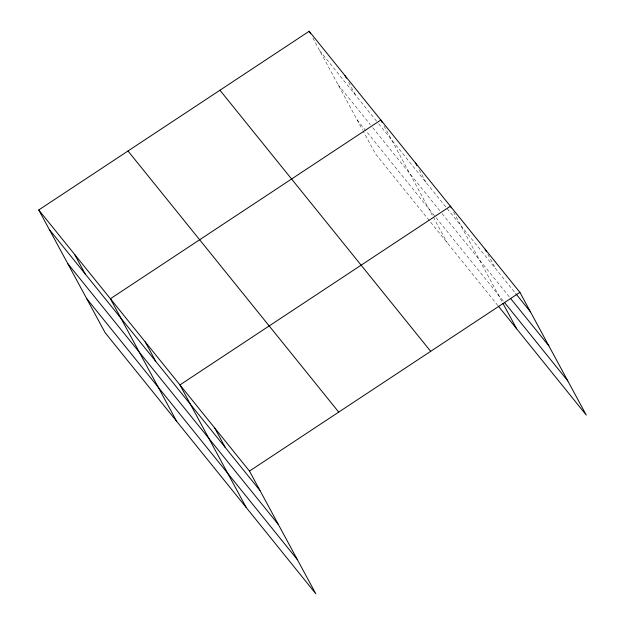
<?xml version="1.0" encoding="UTF-8"?>
<svg xmlns="http://www.w3.org/2000/svg" width="625" height="625" viewBox="0 0 625 625"><rect width="100%" height="100%" fill="white"/><g stroke="black" fill="none" stroke-linecap="round" stroke-linejoin="round"><path stroke-width="0.47" stroke-dasharray="3.12 2.34" d="M319.727 50.734L378.016 122.961M378.625 123.711L515.203 292.953M338.141 84.781L370.32 124.656M372.75 127.672L439.672 210.602M442.117 213.625L509.828 297.523M357.109 119.867L435.469 216.961M436.078 217.719L503.789 301.617M497.797 305.438L375.523 153.922L363.094 130.938M487.898 254.367L495.68 268.766M453.586 212.125L502.438 302.477M419.273 169.891L426.141 182.594M384.047 125.961L432.898 216.312M433.359 217.164L447.164 242.703M348.68 82.414L355.547 95.117M312.859 38.023L362.633 130.086"/><path stroke-width="0.94" d="M38.75 209.961L249.477 471.078L315.805 593.75L105.078 332.633L38.75 209.961L309.195 31.25L519.922 292.367L586.25 415.039L498.406 306.195M249.477 471.078L519.922 292.367M515.812 293.703L530.453 311.844M510.438 298.281L548.867 345.898M504.398 302.375L567.836 380.984M219.945 90.227L430.672 351.344M128 150.984L338.727 412.102M49.289 229.445L260.016 490.562M67.695 263.5L278.422 524.609M86.664 298.578L297.398 559.695M485.148 249.281L486.523 251.82M451.297 207.891L450.383 206.195L179.938 384.914L246.266 507.578M502.898 303.328L516.711 328.867M415.609 163.117L416.984 165.656M382.211 122.57L380.836 120.031L110.398 298.742L176.727 421.414M345.016 75.641L346.391 78.18M309.195 31.25L310.562 33.789M214.711 427.992L225.242 447.477M145.172 341.828L155.703 361.305M74.578 254.352L85.109 273.836"/></g></svg>
